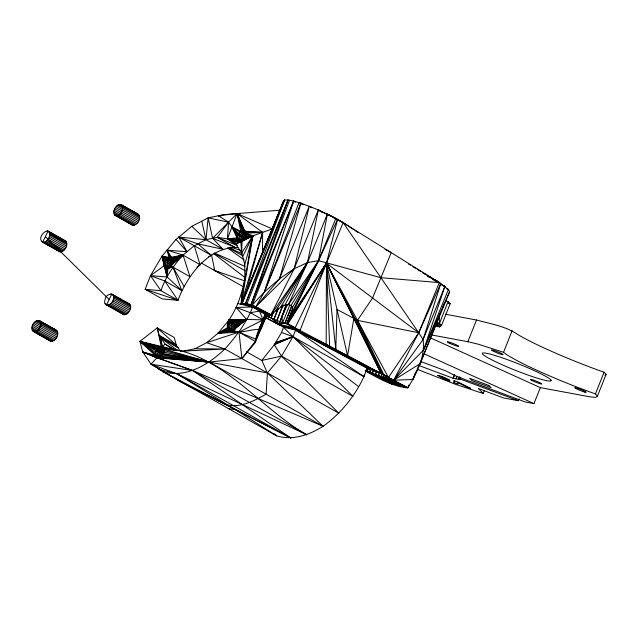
<?xml version="1.0" encoding="UTF-8"?>
<svg xmlns="http://www.w3.org/2000/svg" width="638" height="638" viewBox="0 0 638 638"><rect width="100%" height="100%" fill="white"/><g stroke="black" fill="none" stroke-linecap="round" stroke-linejoin="round"><path stroke-width="0.96" d="M237.966 247.488C208.778 246.515 187.221 275.425 177.97 300.299L162.164 298.895L145.161 289.317L150.472 275.672L161.956 256.261L176.048 239.425L191.807 226.331L208.163 217.861L218.276 215.772L237.065 213.578L245.829 233.221L252.895 235.805C246.124 264.595 246.053 296.471 227.981 321.321C222.542 340.907 250.439 328.163 258.924 329.559L265.504 313.912L270.863 314.877L294.182 268.757L318.338 209.886L300.849 203.139L293.616 201.034L288.065 199.981L284.58 200.045L283.416 201.241L241.108 304.374L242.145 303.457L284.58 200.045L245.558 303.544L242.145 303.457L246.109 292.132L271.971 229.824M173.424 259.538L169.102 257.305L161.956 256.261L164.437 266.891L165.027 267.769L166.877 268.446L169.174 267.609L172.124 264.084L194.287 245.734L205.962 239.681L212.614 238.301L237.065 213.578L262.625 232.352L262.505 252.704L283.91 200.739M241.93 292.683L241.108 304.374L252.895 235.805C249.458 236.881 234.888 248.094 237.248 236.347C238.134 233.317 241.531 229.018 244.92 231.195L262.625 232.352L241.108 304.374L244.872 278.016L244.777 264.451L241.666 252.919L242.009 241.044L244.968 237.519L245.829 233.221L262.625 232.352L246.109 292.132L284.58 200.045M265.185 317.301L278.2 324.343L295.593 330.005L335.811 349.464L337.016 309.454L357.455 320.34L418.727 332.789L423.082 339.552C425.371 356.953 416.646 373.413 407.826 387.8C392.242 386.476 378.47 378.286 365.111 370.845M246.515 351.801L261.827 360.422L267.41 372.943L266.11 394.188C254.203 400.72 240.813 408.081 226.817 404.843L179.741 381.245L151.07 364.226L142.784 352.016L139.913 341.362L157.219 327.892L174.222 337.47L176.271 345.078L180.618 351.474M281.175 207.693L280.082 210.221L223.994 214.599L218.276 215.772L228.564 222.168L227.423 238.883L237.28 245.415M173.353 259.706L169.102 257.305L167.052 250.168L187.062 251.723L178.823 237.121L197.876 243.868L222.973 249.267L205.962 239.681L208.163 217.861L228.564 222.168L237.822 234.872L244.394 239.298M159.237 357.751L155.114 355.199L139.913 341.362L162.243 346.689L163.663 348.093C222.048 352.248 258.964 407.857 306.734 434.749L176.957 373.82L159.045 369.314L276.685 435.866C292.842 440.826 309.342 434.917 323.091 426.288C340.796 413.584 354.688 396.365 363.963 376.683L364.258 374.753M353.867 318.426L347.566 355.717L407.826 387.8L408.91 385.041M49.501 236.475C51.518 223.587 35.234 237.017 42.658 242.161L59.669 251.739C64.741 252.568 69.462 243.931 65.06 240.678L48.049 231.092L42.658 242.161C46.048 242.831 48.576 239.322 49.501 236.475L66.511 246.061M56.878 330.667L39.038 320.555L56.878 330.667C59.605 334.679 55.562 341.84 50.657 341.202L33.647 331.616C29.244 328.371 33.958 319.726 39.038 320.555L56.048 330.141L38.017 320.404M33.647 331.616C38.551 332.254 42.594 325.101 39.867 321.089M113.755 211.68C114.218 208.267 116.969 203.881 120.885 204.527L137.896 214.113C142.298 217.359 137.585 226.004 132.505 225.174L114.665 215.062L113.755 211.68L119.705 215.038M115.494 215.596C120.574 216.418 125.287 207.781 120.885 204.527M113.325 299.366C115.933 291.534 105.318 293.544 105.031 299.677C102.423 307.508 113.038 305.498 113.325 299.366L130.335 308.951C129.41 311.799 126.882 315.308 123.493 314.638L105.653 304.525M130.335 308.951C132.513 303.632 125.957 302.548 122.767 300.546M170.298 266.668L172.954 267.107L189.964 276.685L183.026 255.08L171.303 265.472L172.954 267.107L181.774 290.545L167.124 276.972L150.472 275.672L164.763 280.967L177.97 300.299L160.959 290.713L150.472 275.672L164.126 265.735C163.854 261.859 166.893 256.628 171.247 257.226L183.026 255.08L200.037 264.666L197.102 267.266M160.481 357.798L155.114 355.199L142.784 352.016L156.844 357.759L160.162 357.073L163.113 353.548L267.41 372.943L323.091 426.288L192.772 370.558L156.844 357.759C152.665 354.616 156.693 347.152 161.223 346.538L164.652 348.388M163.113 353.548L163.982 350.597L163.663 348.093M323.091 426.288L209.128 362.081L163.974 349.241L183.672 351.075L194.973 348.739L206.656 342.694L217.909 333.339L230.701 331.345C234.154 330.819 236.355 327.278 236.818 324.032C237.703 319.271 231.953 319.407 228.835 319.877L230.637 321.743L237.041 326.058M172.124 264.084L172.994 261.141L172.675 258.629L171.247 257.226L167.052 250.168L183.026 255.08C173.512 265.424 165.417 277.307 160.959 290.713L145.161 289.317L177.97 300.299M265.631 313.553L263.095 319.869L246.515 319.415L236.172 307.452L255.806 306.862L261.476 310.243L265.272 314.494L252.672 307.045L251.077 304.653L288.065 199.981L245.558 303.544L251.077 304.653L270.791 314.845L280.537 307.293L284.843 305.291L288.416 304.669L307.492 262.569L318.338 209.886L335.859 218.411L343.116 222.622L439.319 282.61L448.418 289.532L449.63 291.765L420.091 363.724L393.622 380.232L380.798 373.477L388.446 377.481L418.727 332.789L440.778 283.607L433.864 279.851L440.778 283.607L423.082 339.552L393.622 380.232L412.938 379.482L416.718 370.279M284.843 305.291L307.492 262.569L327.406 214.065L337.574 219.4L318.506 260.679L292.563 311.105L291.438 315.515L287.275 323.618L279.883 321.648L271.15 317.979L266.708 315.507L267.434 313.673M337.574 219.4L326.465 263.199L300.019 330.404L295.593 330.005L283.527 327.19L265.48 317.541M244.777 264.451L252.895 235.805L245.837 234.577M280.537 307.293L307.492 262.569L294.182 268.757L255.806 306.862L279.468 278.814L300.849 203.139L303.409 204.615L300.849 203.139L264.355 292.052L255.806 306.862L270.887 314.781L307.492 262.569L318.506 260.679L380.918 277.705L439.319 282.61L418.727 332.789L393.622 380.232L423.544 350.11L449.63 291.765M295.346 202.007L293.616 201.034L264.355 292.052L252.289 304.988L251.077 304.653L289.461 200.244M269.667 313.976L268.75 316.751L266.118 315.946M423.082 339.552L444.893 286.406L441.4 284.54L444.893 286.406L423.544 350.11L448.418 289.532L446.672 288.567L448.418 289.532M265.352 313.912C262.186 323.386 256.277 332.462 255.336 342.534L241.898 358.572L209.128 362.081L157.857 357.91L192.772 370.558L306.734 434.749M265.615 316.081L271.15 317.979L278.2 324.343L280.114 321.727L286.223 304.884M281.565 332.47L283.527 327.19L352.95 396.365L281.51 356.116L261.827 360.422L274.284 344.767L281.565 332.47L292.978 336.704L363.963 376.683L367.049 368.238L295.593 330.005L292.978 336.704L281.51 356.116L267.41 372.943M354.696 318.872L381.636 373.852L300.019 330.404L278.2 324.343L276.916 320.523L282.363 305.722M376.739 370.83L375.375 374.53L393.311 384.586L366.188 371.045M300.019 330.404L295.155 327.812L278.2 324.343L273.941 319.271L278.048 308.162M286.215 304.517L280.05 321.249L278.2 324.343L284.987 323.243L295.155 327.812L326.465 263.199L343.116 222.622L327.406 214.065L318.506 260.679L291.438 315.515L326.465 263.199L418.727 332.789L343.116 222.622L336.92 219.432M365.965 370.024L393.311 384.586L372.393 373.278L373.421 370.503M366.132 370.447L375.375 374.53L383.446 377.257L400.568 386.652L378.342 375.662L379.722 371.922M376.891 370.845L375.375 374.53L400.568 386.652L381.093 376.587L382.138 373.788M412.938 379.482L415.346 372.975M273.574 311.504L271.15 317.979L273.798 311.527M370.654 369.219L369.617 371.994L370.75 369.227M291.67 305.594L284.987 323.243L291.797 306.663M384.499 374.466L383.446 377.257L406.095 387.76L386.253 376.707L406.095 387.76L385.24 377.616L383.446 377.257L384.586 374.49M368.262 367.99L367.201 370.758L368.333 367.99M292.507 308.8L286.781 323.61L295.155 327.812L287.275 323.618L292.866 309.797M406.095 387.76L386.341 377.64L385.24 377.616L385.95 375.766M234.13 329.567L246.515 319.415L234.066 319.973C230.605 320.483 228.404 324.032 227.941 327.278L217.909 333.339L238.987 332.159L263.095 319.869L259.419 311.033L250.455 312.748L236.172 307.452M156.844 357.759L151.07 364.226L192.772 370.558L290.912 438.019L162.73 371.659C185.993 378.565 208.634 364.537 224.887 348.994C236.084 336.473 246.579 322.836 252.672 307.045L246.954 303.824L288.065 199.981M266.891 315.651L267.609 313.808M407.826 387.8L386.253 376.707L388.446 377.481L326.465 263.199L289.126 320.619L293.129 310.515M295.298 201.999L293.616 201.034L252.289 304.988L270.791 314.845L259.419 311.033M267.123 313.76L255.336 342.534L255.679 339.169L266.221 313.481M421.319 361.14L419.485 365.741L453.323 378.318L459.687 379.466L460.859 377.186M445.547 300.681L448.115 301.607L439.486 323.291L441.52 325.452L439.765 326.744L435.252 326.297M436.312 323.506L441.52 325.452L450.149 303.768L448.115 301.607M453.044 378.23L454.503 374.554M453.323 378.318L454.782 374.634M431.32 334.918L467.877 341.713L476.514 320.021C489.513 323.618 503.645 325.851 515.225 332.876A75.882 7.273 21.7 0 0 594.656 368.844L604.066 372.233L606.1 374.394L597.471 396.078L595.725 397.37L589.4 396.748L540.338 387.625L430.602 337.933M454.001 382.617L453.73 380.575L457.925 382.018L470.764 388.39L466.577 386.947L457.558 382.409L458.196 384.06L454.001 382.617L454.727 380.79M455.859 378.972L456.96 376.221M458.22 379.419L459.312 376.667M459.687 379.466L460.397 377.688M417.005 369.211L455.293 384.228L479.074 392.163L483.237 393.343L484.33 390.584M467.877 341.713L478.34 344.217L503.541 352.304L512.178 330.604M483.237 393.343L478.253 388.518L503.645 397.968L518.375 400.712L519.109 398.87M420.817 361.563L445.531 370.766L457.183 376.627L525.329 402.004L533.974 403.607L540.338 387.625M597.471 396.078L595.437 393.917L604.066 372.233M420.091 363.724L440.356 313.178M442.565 307.66L444.04 303.983M283.615 201.616L280.082 210.221L283.416 201.241M251.077 304.653L293.616 201.034M279.468 278.814L309.278 206.162L294.182 268.757L279.468 278.814L264.355 292.052L299.023 202.613L301.591 204.072M273.941 319.271L278.479 308.218M276.916 320.523L283.344 304.86M286.693 305.06L280.114 321.727M278.2 324.343L282.634 322.581L289.819 305.076M292.451 309.789L286.781 323.61L287.85 323.929L326.465 263.199L383.964 375.104L357.455 320.34L372.592 297.994L391.222 252.616L385.025 249.434M289.126 320.619L293.273 310.515M335.859 218.411L318.506 260.679L292.403 307.675L292.563 311.105M372.393 373.278L373.533 370.519M378.342 375.662L379.857 371.978M381.093 376.587L382.226 373.82M385.24 377.616L385.99 375.774M417.475 368.437L418.608 365.678M279.715 211.106L272.354 228.906L244.147 238.907M258.924 329.559L265.791 313.122M266.708 315.507L261.628 327.565L255.679 339.169L238.987 332.159L232.998 330.5M281.908 206.018L283.727 201.815M287.467 304.454L281.773 317.038L282.634 322.581M284.452 200.18L279.93 209.735L272.354 228.906L237.065 213.578L227.423 238.883L217.271 237.344L212.614 238.301L208.163 217.861M106.482 305.052L111.873 293.99L129.721 304.103M242.671 256.635L252.895 235.805L245.542 236.044M290.992 305.482L318.506 260.679L288.416 304.669L290.992 305.482L292.403 307.675M287.275 323.618L326.465 263.199L382.928 374.546L355.214 319.144M236.1 244.171L231.937 241.77L239.713 241.882L235.749 244.194L241.666 252.919L252.895 235.805L244.968 237.519M275.768 310.546L307.492 262.569M232.463 246.587L234.274 246.93L217.271 237.344L228.564 222.168M229.688 331.186L217.909 333.339L227.981 321.321L230.637 321.743L237.44 325.571M260.296 328.953L261.628 327.565L260.28 328.817M197.126 267.067L200.037 264.666L194.287 245.734L178.823 237.121L205.962 239.681L201.791 221.163M235.135 328.363L246.515 319.415L228.835 319.877L236.953 323.37M604.936 375.256L606.1 374.394M172.699 262.609L183.026 255.08L172.085 257.76M198.45 265.823L200.037 264.666L198.362 265.448M235.956 326.983L246.515 319.415L235.079 320.116L236.738 321.058M236.523 325.5L246.515 319.415L235.494 320.388M172.994 261.141L183.026 255.08L172.38 258.199M198.362 265.679L200.037 264.666M235.749 244.194L240.845 241.65L241.666 252.919M208.762 256.556L211.298 255.312L197.876 243.868M236.818 324.032L246.515 319.415L235.908 320.659M172.986 259.786L183.026 255.08L172.675 258.629M228.851 330.659L230.549 331.616L228.851 330.659L217.909 333.339L227.949 328.626L232.423 330.795M243.142 240.111L252.895 235.805L243.891 239.21M358.452 386.532L292.978 336.704L274.284 344.767L281.51 356.116L338.85 413.193L224.887 348.994L206.656 342.694L238.987 332.159L255.28 341.346L241.898 358.572L238.987 332.159L231.825 331.114M274.707 344.057L292.978 336.704L275.624 342.494M243.644 239.505L252.895 235.805M275.257 343.116L292.978 336.704M217.909 333.339L228.26 329.782L230.812 331.218L228.26 329.782M236.818 322.676L246.515 319.415L236.499 321.52M184.135 286.558L172.954 267.107L168.001 268.215L167.124 276.972L164.437 266.891L167.834 268.805M169.174 267.609L172.954 267.107M269.396 314.319L268.383 313.96L270.863 314.877M183.672 351.075L224.887 348.994L194.973 348.739M240.04 213.539L237.065 213.578L240.781 231.347L246.34 235.031M245.518 232.072L262.625 232.352M240 213.77L237.065 213.578L241.946 230.741L246.196 233.133M218.276 215.772L221.219 215.963M228.835 319.877L232.926 320.204L237.248 322.429M158.99 357.679L209.128 362.081L163.982 350.597M160.162 357.073L209.128 362.081L163.687 352.072M161.286 356.14L209.128 362.081L162.706 354.242M240.016 213.953L237.065 213.578L243.078 230.509L245.622 231.945M240.678 242.241L237.272 240.327L227.423 238.883L235.932 243.676M137.896 214.113L119.872 204.375M64.039 240.526L65.06 240.678M162.291 354.935L209.128 362.081M228.213 408.551L235.326 409.636L276.685 435.866L274.5 433.84M445.452 314.239L476.514 320.021M366.563 368.134L381.269 373.661L354.05 318.522M238.971 213.993L237.065 213.578L244.091 230.669L245.789 231.626M237.87 241.196L239.569 242.161L237.87 241.196L227.423 238.883L236.953 237.814L243.006 240.654M163.073 347.224L176.224 350.645M237.687 303.576C248.357 305.801 259.18 308.258 268.622 313.936M164.413 348.994L160.09 346.769L139.913 341.362L155.106 353.843L161.055 357.192M444.79 378.725C441.998 378.438 453.267 382.106 445.236 378.868M267.577 313.386L263.151 312.118L245.558 303.544M230.956 247.273L240.382 250.232M242.145 303.457L252.672 307.045M244.769 280.903L214.799 270.632L213.395 269.244M158.822 358.269L155.425 356.355L142.784 352.016L157.714 358.181L156.015 357.224M436.918 322.357L439.486 323.291L439.279 316.544M173.911 377.529L179.741 381.245L290.912 438.019L176.957 373.82L151.07 364.226L161.278 369.976M460.126 379.02L518.375 400.712M448.41 303.114L450.149 303.768L448.402 303.09M436.272 323.434L441.52 325.452L437.118 323.306M268.51 314.207L263.151 312.118L265.504 313.912M234.274 246.93L212.614 238.301L222.973 249.267M219.408 272.498L214.799 270.632L211.593 255.272M217.271 237.344L237.192 245.502M436.24 323.139L441.52 325.452M214.392 253.007L244.92 266.405M435.236 324.694L439.765 326.744L435.435 324.311M424.238 353.915L533.974 403.607M435.435 324.391L439.765 326.744L435.69 324.479M173.129 260.479L167.938 257.919L161.956 256.261L164.11 264.379L170.171 267.226M233.994 330.117L227.941 327.278L233.899 330.628M155.106 353.843L161.159 356.682M229.672 247.887L242.201 253.868M435.507 324.694L439.765 326.744L435.363 324.439M241.435 241.339L236.961 239.178L227.423 238.883L238.7 241.73L231.937 241.77L236.1 244.003M163.599 353.348L139.913 341.362L155.393 352.375L161.35 355.733M168.249 268.295L164.126 265.735L169.493 268.335M266.716 313.848L263.151 312.118L265.607 313.824M242.903 241.172L236.953 237.814L231.969 226.953L245.973 233.915M164.118 349.935L158.926 347.375L139.913 341.362L162.77 354.728M159.045 369.314L160.688 370.128M435.515 324.606L439.765 326.744M378.015 372.193L295.593 330.005L363.963 376.683M321.727 211.976L318.338 209.886L328.961 215.341M333.379 217.614L335.149 218.523M241.946 230.741L246.26 232.966M375.04 370.941L295.593 330.005L326.162 344.321L326.465 263.199L381.636 373.852M372.074 369.809L295.593 330.005L329.607 346.155L326.465 263.199L381.269 373.661M369.314 368.884L295.593 330.005L347.566 355.717L326.465 263.199L335.811 349.464M173.616 262.681L161.956 256.261L164.405 262.92L170.362 266.269M176.303 350.637L169.572 347.024L174.597 349.927M427.34 275.568L439.319 282.61L422.276 272.37M243.078 230.509L245.654 231.897M167.052 250.168L170.234 257.074L172.81 258.47M432.349 278.822L439.319 282.61L428.202 276.238L439.319 282.61L431.511 278.24M441.44 284.524L444.893 286.406M427.994 276.31L429.741 277.275L428.042 276.302M244.091 230.669L245.789 231.626M240.781 231.347L245.877 234.226M244.051 240.183L237.248 236.347L231.969 226.953L245.606 235.637M244.872 238.293L238.237 234.178L231.969 226.953L238.636 233.484L245.447 237.32M237.822 234.872L244.625 238.708M241.22 241.571L236.961 239.178L241.084 241.73M228.603 247.823L242.456 255.623M214.256 253.382L245.423 270.935M194.287 245.734L211.298 255.312M121.722 205.061L138.733 214.639M122.313 205.93L139.323 215.516M118.74 204.607L122.998 207.007M122.624 207.087L139.634 216.665M117.575 205.213L122.679 208.084M122.632 208.443L139.642 218.021M116.451 206.146L122.4 209.503M122.337 209.91L139.347 219.488M115.438 207.35L122.249 211.186M121.762 211.385L138.773 220.971M114.625 208.738L121.427 212.574M120.941 212.773L137.952 222.351M114.043 210.213L120.853 214.049M119.936 213.977L136.947 223.555M118.812 214.91L135.822 224.488M113.763 213.036L118.014 215.429M117.647 215.516L134.65 225.094M201.185 262.968L243.158 286.614M114.074 214.193L120.024 217.542M121.73 218.499L123.429 219.464M128.533 222.335L130.232 223.292M116.515 215.748L133.525 225.334M114.665 215.062L132.505 225.174M170.234 257.074L173.64 258.996M173.034 260.79L167.938 257.919L173.496 261.596M171.558 265.863L164.987 261.436L161.956 256.261L165.8 260.049L172.603 263.885M164.987 261.436L171.789 265.272M250.455 312.748L263.095 319.869M164.11 264.379L170.067 267.737M164.126 265.735L168.376 268.135M166.725 268.726L165.027 267.769L166.701 268.718L165.027 267.769L167.124 276.972L166.877 268.446M164.763 280.967L181.774 290.545M232.926 320.204L237.184 322.597M231.761 320.81L236.865 323.681M235.039 329.639L228.237 325.811L227.981 321.321L229.632 322.948L236.435 326.776M227.981 321.321L228.811 324.335L235.613 328.163M232.208 331.026L227.949 328.626L232.902 331.696M48.879 231.626L65.889 241.212M47.037 230.94L52.133 233.819M53.839 234.776L58.935 237.647M60.642 238.604L62.341 239.569M49.469 232.495L66.48 242.081M49.78 233.652L66.791 243.237L49.796 235.007L66.799 244.593M48.927 237.95L65.929 247.536M48.105 239.338L65.116 248.924M64.103 250.12L47.1 240.542L62.979 251.061L45.968 241.475M44.804 242.081L61.814 251.667M53.991 247.943L56.543 249.378M43.671 242.312L60.682 251.898M41.821 241.627L59.669 251.739M110.86 293.831L121.068 299.581M113.301 295.394L130.311 304.972M113.612 296.542L130.623 306.128M113.62 297.898L130.631 307.484M112.751 300.849L129.761 310.427M111.929 302.229L128.94 311.815M110.924 303.433L127.935 313.019M109.8 304.366L126.81 313.952M108.627 304.972L125.638 314.558M105.063 303.648L108.46 305.57M110.167 306.527L111.865 307.484M116.969 310.355L118.668 311.312M120.367 312.277L122.073 313.234M107.503 305.211L124.506 314.789M159.356 329.83L157.219 327.892L159.269 335.5L176.271 345.078L157.219 327.892L161.223 346.538L164.62 348.452M177.978 347.598L159.269 335.5L162.243 346.689L163.942 347.646L162.243 346.689L160.975 338.012L177.978 347.598L176.67 346.243M176.24 350.445L165.186 344.217L159.269 335.5M160.09 346.769L164.341 349.161M164.03 350.246L158.926 347.375L164.484 351.052M164.604 352.144L157.793 348.308L139.913 341.362L157.291 348.906L163.894 352.981M155.114 355.199L159.364 357.591M235.326 409.636L176.957 373.82M40.457 321.959L57.468 331.545M36.892 320.635L41.143 323.027M40.768 323.115L57.779 332.693M35.72 321.241L40.824 324.112M40.784 324.471L57.787 334.049M34.596 322.174L41.398 326.01M40.489 325.938L57.5 335.516M33.591 323.378L40.393 327.206M39.907 327.414L56.918 336.992M32.769 324.766L39.572 328.594M39.093 328.801L56.104 338.379M32.195 326.241L38.998 330.077M38.081 329.998L55.091 339.583M31.9 327.709L37.004 330.58M36.956 330.939L53.967 340.517M31.908 329.064L36.159 331.457M35.792 331.545L52.802 341.123M32.219 330.221L37.323 333.092M45.824 337.885L47.531 338.842M34.659 331.776L51.67 341.354M32.809 331.09L50.657 341.202M167.1 268.965L165.441 268.032L167.124 276.972L165.856 268.295M228.556 330.221L231.028 331.656M423.058 273.056L424.772 274.061M237.272 240.327L240.63 242.312M164.437 266.891L167.786 268.885M155.425 356.355L158.774 358.341M318.338 209.886L321.751 211.936M408.647 264.172L410.354 265.201M412.906 266.732L415.466 268.271M417.164 269.292L420.578 271.341M164.397 352.383L157.793 348.308L164.197 352.623M123.493 314.638L122.368 313.665M343.116 222.622L353.085 229.209M354.744 230.31L358.062 232.511M155.967 350.9L162.546 355.326M239.649 232.288L246.053 236.594M166.805 258.853L173.209 263.167M228.811 324.335L235.382 328.753M238.636 233.484L245.12 237.87M165.8 260.049L172.276 264.435M229.632 322.948L236.108 327.334M156.788 349.512L163.264 353.899M227.383 247.783L244.099 259.897M160.975 338.012L177.476 350.294M213.937 253.828L245.343 277.801M191.807 226.331L205.962 239.681M45.354 236.626L109.178 299.525M176.048 239.425L187.062 251.723M58.241 250.335L58.832 251.213M49.23 339.799L49.82 340.668M595.437 393.917A75.882 7.273 21.7 0 1 503.541 352.304M269.81 313.976L268.75 316.751L269.882 313.984M293.297 310.953L291.438 315.515L293.32 310.937M165.186 344.217L162.243 346.689L173.504 349.536L165.186 344.217M491.786 349.991L491.651 350.087A6.173 0.59 21.7 0 0 499.052 353.604A6.173 0.59 21.7 0 0 502.25 353.915L501.301 353.412A6.173 0.59 21.7 0 0 491.786 349.991M551.168 380.447L550.291 381.093A37.036 3.549 21.7 0 1 495.511 361.666A37.036 3.549 21.7 0 1 501.165 357.479A37.036 3.549 21.7 0 1 551.168 380.447M440.786 376.595L446.6 379.036L440.786 376.595M449.232 380.272L449.176 380.344A4.322 0.415 21.7 0 1 447.701 380.447A4.322 0.415 21.7 0 1 442.094 377.903L437.604 375.391A6.484 0.622 21.7 0 1 444.997 377.72A6.484 0.622 21.7 0 1 449.232 380.272M584.639 392.035L583.483 391.684A6.173 0.59 21.7 0 1 574.958 387.976A6.173 0.59 21.7 0 1 580.253 389.244L581.744 389.842A6.173 0.59 21.7 0 1 584.639 392.035M488.756 385.408L469.592 378.27L471.976 380.583L491.14 387.721L488.756 385.408M236.634 321.361L234.066 319.973L236.61 321.408M439.319 282.61L432.333 278.774L439.319 282.61M172.954 258.191L171.247 257.226L172.946 258.191M311.846 207.669L310.14 206.664L311.815 207.693M532.204 380.631A6.173 0.59 21.7 0 0 541.71 384.052A6.173 0.59 21.7 0 0 534.453 380.439A6.173 0.59 21.7 0 0 532.204 380.631M449.136 343.013A6.173 0.59 21.7 0 0 458.65 346.434A6.173 0.59 21.7 0 0 451.393 342.829A6.173 0.59 21.7 0 0 449.136 343.013"/></g></svg>
